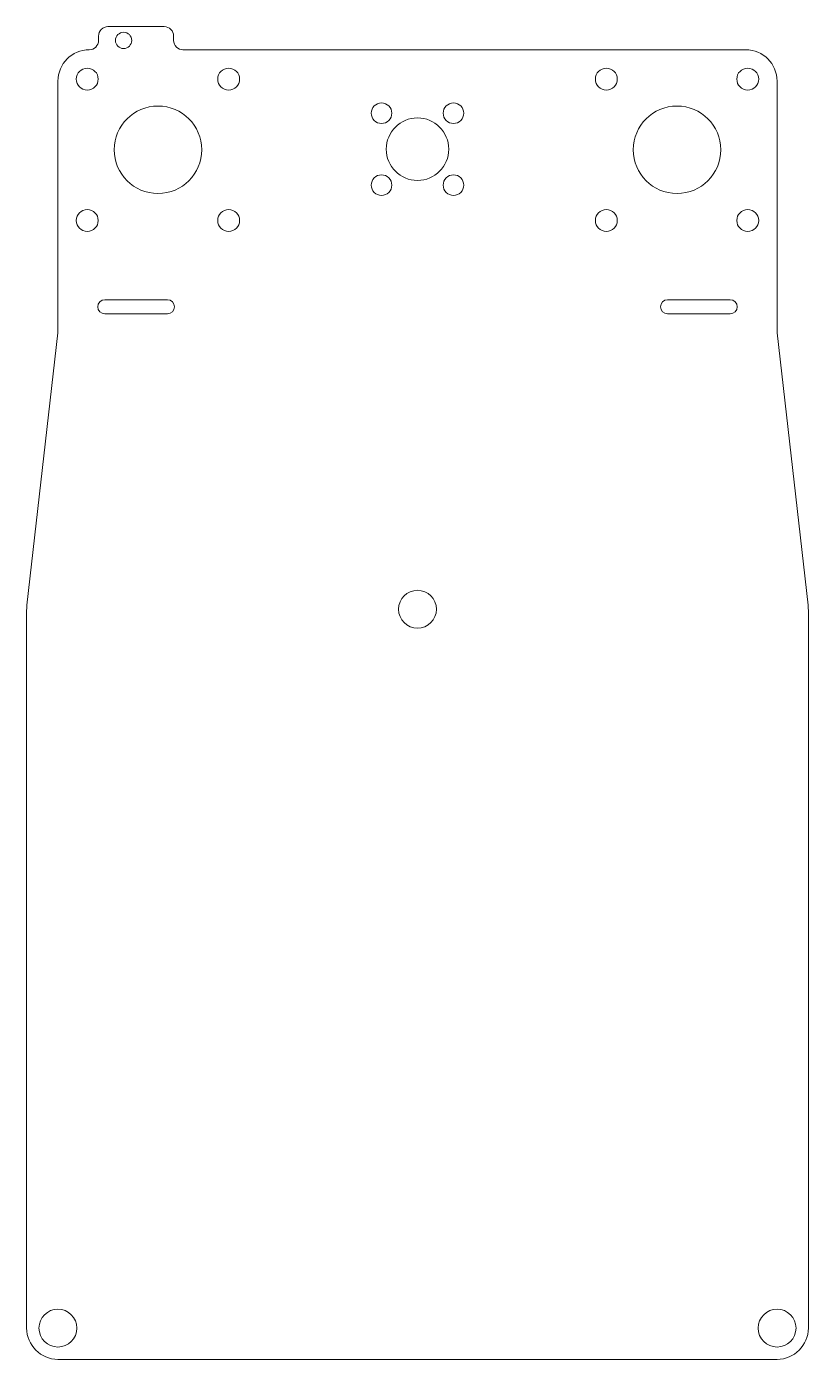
# Model space of a CAD drawing. Header units: millimetres. Extents: x -63 to 63, y -194 to 20.
import ezdxf

# ---------------------------------------------------------------- set-up
doc = ezdxf.new("R2010")
doc.units = ezdxf.units.MM

msp = doc.modelspace()

# ---------------------------------------------------------------- linework, layer by layer
at = {"color": 7, "linetype": 'Continuous', "lineweight": 15}
for p, q in [((-40.5, 19.7), (-49.5, 19.7)), ((-51, 18.2), (-51, 17.5)), ((-39, 17.5), (-39, 18.2)), ((52.5, 16), (-37.5, 16)), ((-57.5, 11), (-57.5, -28.72)), ((57.5, 11), (57.5, -28.72)), ((-40, -24), (-50, -24)), ((40, -24), (50, -24)), ((-50, -26.25), (-40, -26.25)), ((50, -26.25), (40, -26.25)), ((-57.53, -29.28), (-62.46, -72.83)), ((57.53, -29.28), (62.46, -72.83)), ((-62.5, -73.61), (-62.5, -188.5)), ((62.5, -73.61), (62.5, -188.5)), ((-57.5, -193.5), (57.5, -193.5))]:
    msp.add_line(p, q, dxfattribs=at)
for centre, radius in [((-47, 17.5), 1.3), ((-52.81, 11.31), 1.75), ((-30.19, 11.31), 1.75), ((30.19, 11.31), 1.75), ((52.81, 11.31), 1.75), ((-41.5, 0), 7), ((-5.75, 5.85), 1.65), ((5.75, 5.85), 1.65), ((41.5, 0), 7), ((0, 0.1), 5), ((-5.75, -5.65), 1.65), ((5.75, -5.65), 1.65), ((-52.81, -11.31), 1.75), ((-30.19, -11.31), 1.75), ((30.19, -11.31), 1.75), ((52.81, -11.31), 1.75), ((0, -73.5), 3.03), ((-57.5, -188.5), 3.03), ((57.5, -188.5), 3.03)]:
    msp.add_circle(centre, radius, dxfattribs=at)
for centre, radius, start, end in [((-49.5, 18.2), 1.5, 90, 180), ((-40.5, 18.2), 1.5, 0, 90), ((-52.5, 17.5), 1.5, 270, 0), ((-37.5, 17.5), 1.5, 180, 270), ((-52.5, 11), 5, 90, 180), ((52.5, 11), 5, 0, 90), ((-50, -25.12), 1.13, 90, 270), ((-40, -25.12), 1.13, 270, 90), ((40, -25.12), 1.13, 90, 270), ((50, -25.12), 1.13, 270, 90), ((-62.5, -28.72), 5, 353.5486, 0), ((62.5, -28.72), 5, 180, 186.4514), ((-55.5, -73.61), 7, 173.5486, 180), ((55.5, -73.61), 7, 0, 6.4514), ((-57.5, -188.5), 5, 180, 270), ((57.5, -188.5), 5, 270, 0)]:
    msp.add_arc(centre, radius, start, end, dxfattribs=at)

doc.saveas('drawing.dxf')
